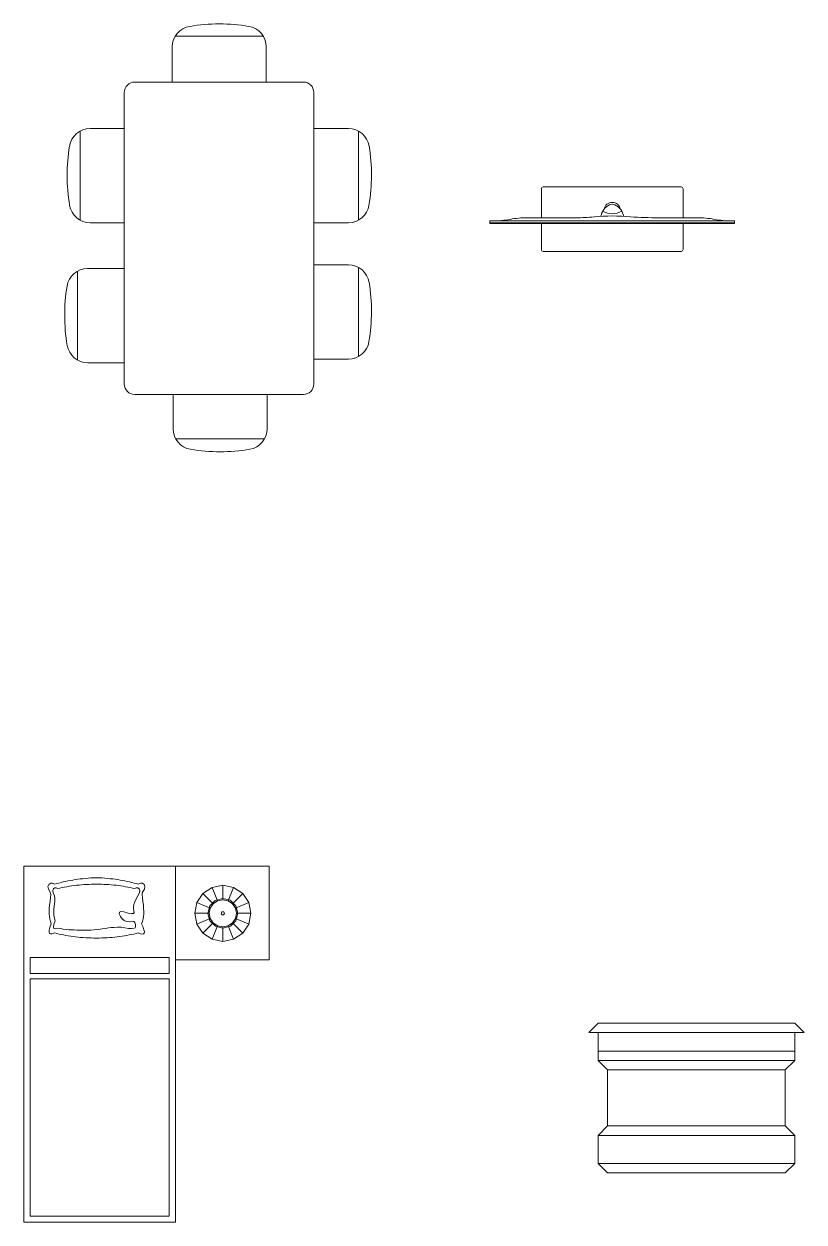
# Model space of a CAD drawing. Header units: centimetres. Extents: x 35234 to 67506, y -7058 to -4021.
# Drawn here: x 52008 to 52424, y -5942 to -5302 of the extents above; entities that cross this region are included whole.
import ezdxf

# ---------------------------------------------------------------- set-up
doc = ezdxf.new("R2010")
doc.units = ezdxf.units.CM
doc.header["$LTSCALE"] = 0.3
doc.layers.add('Blocos', color=242, linetype='Continuous', lineweight=5)

# ---------------------------------------------------------------- blocks, each defined once
blk = doc.blocks.new('mesa_sala_jantar')
at = {"layer": 'Blocos'}
for p, q in [((-23.34, 108.02), (23.59, 108.02)), ((-24.99, 102.2), (-24.99, 83.44)), ((25.23, 83.44), (25.23, 102.2)), ((45.03, 83.44), (-45.03, 83.44)), ((-50.59, 77.88), (-50.59, -77.88)), ((50.59, -77.88), (50.59, 77.88)), ((-68.9, 58.58), (-50.59, 58.58)), ((69.15, 58.58), (50.59, 58.58)), ((-74.24, 57.22), (-74.24, 9.69)), ((74.48, 57.22), (74.48, 9.69)), ((-50.59, 8.28), (-68.83, 8.28)), ((50.59, 8.28), (69.08, 8.28)), ((-75.54, -17.56), (-75.54, -65.1)), ((-70.2, -16.2), (-50.59, -16.2)), ((69.15, -14.25), (50.59, -14.25)), ((74.48, -15.61), (74.48, -63.15)), ((-50.59, -66.5), (-70.13, -66.5)), ((50.59, -64.55), (69.08, -64.55)), ((-45.03, -83.44), (45.03, -83.44)), ((-24.54, -83.44), (-24.54, -101.76)), ((25.68, -101.76), (25.68, -83.44)), ((-23.15, -107.13), (24.3, -107.13))]:
    blk.add_line(p, q, dxfattribs=at)
for centre, radius, start, end in [((-13.87, 102.2), 11.12, 99.37227, 180), ((0.12, 17.45), 97.02, 90, 99.37227), ((0.12, 17.45), 97.02, 80.62773, 90), ((14.11, 102.2), 11.12, 0, 80.62773), ((-45.03, 77.88), 5.56, 90, 180), ((45.03, 77.88), 5.56, 0, 90), ((-68.9, 47.46), 11.12, 90, 170.69364), ((69.15, 47.46), 11.12, 9.30636, 90), ((14.88, 33.73), 96.02, 170.69364, 180.09023), ((-14.63, 33.73), 96.02, 359.90977, 9.30636), ((17.2, 33.74), 98.34, 180.09023, 189.45667), ((-16.96, 33.74), 98.34, 350.54333, 359.90977), ((-68.83, 19.41), 11.12, 189.45667, 270), ((69.08, 19.41), 11.12, 270, 350.54333), ((-70.2, -27.32), 11.12, 90, 170.69364), ((69.15, -25.37), 11.12, 9.30636, 90), ((13.58, -41.05), 96.02, 170.69364, 180.09023), ((-14.63, -39.1), 96.02, 359.90977, 9.30636), ((15.9, -41.05), 98.34, 180.09023, 189.45667), ((-16.96, -39.1), 98.34, 350.54333, 359.90977), ((-70.13, -55.38), 11.12, 189.45667, 270), ((69.08, -53.43), 11.12, 270, 350.54333), ((-45.03, -77.88), 5.56, 180, 270), ((45.03, -77.88), 5.56, 270, 0), ((-13.42, -101.76), 11.12, 180, 260.62773), ((14.56, -101.76), 11.12, 279.37227, 0), ((0.57, -17.01), 97.02, 260.62773, 270), ((0.57, -17.01), 97.02, 270, 279.37227)]:
    blk.add_arc(centre, radius, start, end, dxfattribs=at)
blk = doc.blocks.new('tv_lcd')
at = {"layer": 'Blocos'}
for p, q in [((36.86, 0), (-36.86, 0)), ((-37.86, -1), (-37.86, -16.48)), ((37.86, -16.48), (37.86, -1)), ((-63.74, -18.2), (-65.3, -18.2)), ((-65.3, -18.2), (-65.3, -19.52)), ((-65.3, -19.16), (65.3, -19.16)), ((-63.74, -18.2), (63.74, -18.2)), ((-37.86, -16.48), (-45.31, -16.48)), ((-19.44, -16.48), (-37.86, -16.48)), ((37.86, -16.48), (24.97, -16.48)), ((45.31, -16.48), (37.86, -16.48)), ((65.3, -18.2), (63.74, -18.2)), ((65.3, -19.52), (65.3, -18.2)), ((-65.3, -19.52), (-37.86, -19.52)), ((-37.86, -19.52), (37.86, -19.52)), ((-37.86, -19.52), (-37.86, -33.5)), ((37.86, -33.5), (37.86, -19.52)), ((37.86, -19.52), (65.3, -19.52)), ((-36.86, -34.5), (36.86, -34.5))]:
    blk.add_line(p, q, dxfattribs=at)
for centre, radius, start, end in [((-36.86, -1), 1, 90, 180), ((36.86, -1), 1, 0, 90), ((1.96, -16.92), 8.07, 115, 171.45203), ((0, -12.71), 4.43, 10.62631, 169.37369), ((0, -12.71), 3.43, 65, 115), ((-1.96, -16.92), 8.07, 8.54797, 65), ((-63.74, 31.54), 49.74, 270, 280.67276), ((-45.31, -66.22), 49.74, 90, 100.67276), ((-19.44, 83.52), 100, 270, 275.57884), ((0, -115.53), 100, 84.42116, 95.57884), ((0, -4.85), 9.55, 237.95314, 302.04686), ((24.97, 229.21), 245.69, 266.44167, 270.00063), ((45.31, -66.22), 49.74, 79.32724, 90), ((63.74, 31.54), 49.74, 259.32724, 270), ((-36.86, -33.5), 1, 180, 270), ((36.86, -33.5), 1, 270, 0)]:
    blk.add_arc(centre, radius, start, end, dxfattribs=at)
blk = doc.blocks.new('cama_solteiro')
at = {"layer": 'Blocos'}
for p, q in [((40.45, 0), (-40.45, 0)), ((-40.45, 0), (-40.45, -190)), ((40.45, -190), (40.45, 0)), ((40.45, 0), (90.45, 0)), ((40.45, -50), (40.45, 0)), ((90.45, 0), (90.45, -50)), ((-7.6, -6.46), (-6.17, -6.33)), ((-6.17, -6.33), (-4.72, -6.23)), ((-4.72, -6.23), (-3.24, -6.13)), ((-3.24, -6.13), (-1.74, -6.06)), ((-1.74, -6.06), (-0.24, -6.13)), ((-0.24, -6.13), (1.25, -6.23)), ((1.25, -6.23), (2.71, -6.33)), ((2.71, -6.33), (4.14, -6.46)), ((-27.64, -10.75), (-27.11, -9.62)), ((-27.36, -12.25), (-27.64, -10.75)), ((-26.3, -14.12), (-27.36, -12.25)), ((-27.11, -9.62), (-26.18, -9.02)), ((-26.18, -9.02), (-25.17, -8.99)), ((-25.17, -8.99), (-24.11, -9.56)), ((-24.74, -12), (-25.12, -12.95)), ((-24.03, -11.48), (-24.74, -12)), ((-24.11, -9.56), (-22.98, -9.23)), ((-23.28, -11.45), (-24.03, -11.48)), ((-22.49, -11.93), (-23.28, -11.45)), ((-22.98, -9.23), (-21.82, -8.91)), ((-21.24, -11.64), (-22.49, -11.93)), ((-21.82, -8.91), (-20.64, -8.6)), ((-19.99, -11.36), (-21.24, -11.64)), ((-20.64, -8.6), (-19.44, -8.32)), ((-18.74, -11.11), (-19.99, -11.36)), ((-19.44, -8.32), (-18.21, -8.05)), ((-17.47, -10.88), (-18.74, -11.11)), ((-18.21, -8.05), (-16.96, -7.79)), ((-16.2, -10.66), (-17.47, -10.88)), ((-16.96, -7.79), (-15.7, -7.55)), ((-14.93, -10.47), (-16.2, -10.66)), ((-15.7, -7.55), (-14.4, -7.33)), ((-13.64, -10.29), (-14.93, -10.47)), ((-14.4, -7.33), (-13.09, -7.12)), ((-12.35, -10.14), (-13.64, -10.29)), ((-13.09, -7.12), (-11.75, -6.93)), ((-11.05, -10), (-12.35, -10.14)), ((-11.75, -6.93), (-10.39, -6.76)), ((-9.75, -9.88), (-11.05, -10)), ((-10.39, -6.76), (-9.01, -6.6)), ((-8.43, -9.78), (-9.75, -9.88)), ((-9.01, -6.6), (-7.6, -6.46)), ((-7.11, -9.7), (-8.43, -9.78)), ((-5.78, -9.64), (-7.11, -9.7)), ((-4.45, -9.59), (-5.78, -9.64)), ((-3.1, -9.57), (-4.45, -9.59)), ((-1.74, -9.56), (-3.1, -9.57)), ((-0.4, -9.57), (-1.74, -9.56)), ((0.93, -9.59), (-0.4, -9.57)), ((2.26, -9.64), (0.93, -9.59)), ((3.57, -9.7), (2.26, -9.64)), ((4.88, -9.78), (3.57, -9.7)), ((4.14, -6.46), (5.56, -6.6)), ((6.18, -9.88), (4.88, -9.78)), ((5.56, -6.6), (6.94, -6.76)), ((7.48, -10), (6.18, -9.88)), ((6.94, -6.76), (8.3, -6.93)), ((8.76, -10.14), (7.48, -10)), ((8.3, -6.93), (9.64, -7.12)), ((10.04, -10.29), (8.76, -10.14)), ((9.64, -7.12), (10.95, -7.33)), ((11.3, -10.47), (10.04, -10.29)), ((10.95, -7.33), (12.24, -7.55)), ((12.56, -10.66), (11.3, -10.47)), ((12.24, -7.55), (13.5, -7.79)), ((13.82, -10.88), (12.56, -10.66)), ((13.5, -7.79), (14.74, -8.05)), ((15.06, -11.11), (13.82, -10.88)), ((14.74, -8.05), (15.95, -8.32)), ((16.3, -11.36), (15.06, -11.11)), ((15.95, -8.32), (17.14, -8.6)), ((17.53, -11.64), (16.3, -11.36)), ((17.14, -8.6), (18.31, -8.91)), ((18.75, -11.93), (17.53, -11.64)), ((18.31, -8.91), (19.45, -9.23)), ((19.55, -11.45), (18.75, -11.93)), ((19.45, -9.23), (20.56, -9.56)), ((20.32, -11.48), (19.55, -11.45)), ((21, -12), (20.32, -11.48)), ((20.56, -9.56), (21.8, -8.99)), ((21.39, -12.95), (21, -12)), ((21.8, -8.99), (22.88, -9.02)), ((23.85, -12.25), (22.75, -14.12)), ((22.88, -9.02), (23.75, -9.62)), ((23.75, -9.62), (24.18, -10.75)), ((24.18, -10.75), (23.85, -12.25)), ((-26.74, -20.99), (-26.42, -18.6)), ((-26.42, -18.6), (-26.24, -16.67)), ((-26.19, -15.18), (-26.3, -14.12)), ((-26.24, -16.67), (-26.19, -15.18)), ((-25.12, -12.95), (-24.9, -14.2)), ((-24.9, -14.2), (-24.11, -15.74)), ((-24.05, -18.76), (-24.36, -21.24)), ((-24.11, -15.74), (-23.97, -16.93)), ((-23.97, -16.93), (-24.05, -18.76)), ((18.21, -20.42), (18.68, -19.01)), ((18.68, -19.01), (19.4, -17.45)), ((19.4, -17.45), (20.37, -15.74)), ((20.37, -15.74), (21.19, -14.2)), ((21.19, -14.2), (21.39, -12.95)), ((22.75, -14.12), (22.71, -15.18)), ((22.71, -15.18), (22.79, -16.67)), ((22.79, -16.67), (22.99, -18.6)), ((22.99, -18.6), (23.31, -20.99)), ((-27.02, -23.93), (-26.93, -22.48)), ((-27.01, -25.36), (-27.02, -23.93)), ((-26.89, -26.76), (-27.01, -25.36)), ((-26.93, -22.48), (-26.74, -20.99)), ((-24.55, -22.91), (-24.58, -24.53)), ((-24.58, -24.53), (-24.46, -26.1)), ((-24.36, -21.24), (-24.55, -22.91)), ((10.46, -25.37), (10.52, -24.45)), ((11.13, -26.87), (10.46, -25.37)), ((10.52, -24.45), (11.33, -24.11)), ((11.33, -24.11), (12.88, -24.37)), ((12.88, -24.37), (15.19, -25)), ((15.19, -25), (16.89, -25.24)), ((16.89, -25.24), (17.97, -25.11)), ((17.97, -25.11), (18.42, -24.61)), ((17.98, -21.68), (18.21, -20.42)), ((17.99, -22.79), (17.98, -21.68)), ((18.25, -23.74), (17.99, -22.79)), ((18.42, -24.61), (18.25, -23.74)), ((23.31, -20.99), (23.47, -22.48)), ((23.5, -25.36), (23.37, -26.76)), ((23.47, -22.48), (23.54, -23.93)), ((23.54, -23.93), (23.5, -25.36)), ((-26.68, -28.13), (-26.89, -26.76)), ((-26.35, -29.48), (-26.68, -28.13)), ((-26.6, -32.64), (-25.92, -30.8)), ((-25.92, -30.8), (-26.35, -29.48)), ((-24.5, -31.04), (-24.76, -32.38)), ((-23.74, -29.12), (-24.5, -31.04)), ((-24.46, -26.1), (-24.18, -27.63)), ((-24.18, -27.63), (-23.74, -29.12)), ((12.06, -28.1), (11.13, -26.87)), ((13.13, -28.97), (12.06, -28.1)), ((14.35, -29.45), (13.13, -28.97)), ((15.72, -29.56), (14.35, -29.45)), ((17.25, -29.3), (15.72, -29.56)), ((18.21, -29.42), (17.25, -29.3)), ((18.83, -30.02), (18.21, -29.42)), ((19.12, -31.05), (18.83, -30.02)), ((19.1, -32.14), (19.12, -31.05)), ((22.8, -29.48), (22.37, -30.8)), ((22.37, -30.8), (23.15, -32.47)), ((23.14, -28.13), (22.8, -29.48)), ((23.37, -26.76), (23.14, -28.13)), ((-27.03, -35.16), (-26.97, -34.09)), ((-26.77, -35.83), (-27.03, -35.16)), ((-26.97, -34.09), (-26.6, -32.64)), ((-26.2, -36.12), (-26.77, -35.83)), ((-25.32, -36.03), (-26.2, -36.12)), ((-24.11, -35.55), (-25.32, -36.03)), ((-24.76, -32.38), (-24.52, -33.15)), ((-24.52, -33.15), (-23.76, -33.35)), ((-22.94, -35.86), (-24.11, -35.55)), ((-23.76, -33.35), (-22.49, -32.99)), ((-21.74, -36.15), (-22.94, -35.86)), ((-22.49, -32.99), (-20.97, -33.28)), ((-20.53, -36.43), (-21.74, -36.15)), ((-20.97, -33.28), (-19.47, -33.51)), ((-19.3, -36.68), (-20.53, -36.43)), ((-19.47, -33.51), (-17.99, -33.7)), ((-18.06, -36.92), (-19.3, -36.68)), ((-16.79, -37.14), (-18.06, -36.92)), ((-17.99, -33.7), (-16.53, -33.84)), ((-15.51, -37.34), (-16.79, -37.14)), ((-16.53, -33.84), (-15.09, -33.94)), ((-14.22, -37.52), (-15.51, -37.34)), ((-15.09, -33.94), (-13.68, -33.99)), ((-12.9, -37.68), (-14.22, -37.52)), ((-13.68, -33.99), (-12.26, -34.01)), ((-11.57, -37.83), (-12.9, -37.68)), ((-12.26, -34.01), (-10.8, -34.03)), ((-10.22, -37.95), (-11.57, -37.83)), ((-10.8, -34.03), (-9.32, -34.04)), ((-8.85, -38.06), (-10.22, -37.95)), ((-9.32, -34.04), (-7.81, -34.05)), ((-7.47, -38.14), (-8.85, -38.06)), ((-7.81, -34.05), (-6.26, -34.05)), ((-6.06, -38.21), (-7.47, -38.14)), ((-6.26, -34.05), (-4.68, -34.05)), ((-4.64, -38.26), (-6.06, -38.21)), ((-4.68, -34.05), (-2.89, -33.99)), ((-3.2, -38.29), (-4.64, -38.26)), ((-1.74, -38.3), (-3.2, -38.29)), ((-2.89, -33.99), (-0.89, -33.78)), ((-0.3, -38.29), (-1.74, -38.3)), ((-0.89, -33.78), (1.32, -33.43)), ((1.13, -38.26), (-0.3, -38.29)), ((2.55, -38.21), (1.13, -38.26)), ((1.32, -33.43), (3.01, -33.13)), ((3.94, -38.14), (2.55, -38.21)), ((3.01, -33.13), (4.63, -32.9)), ((5.32, -38.06), (3.94, -38.14)), ((4.63, -32.9), (6.15, -32.73)), ((6.68, -37.95), (5.32, -38.06)), ((6.15, -32.73), (7.56, -32.61)), ((8.03, -37.83), (6.68, -37.95)), ((7.56, -32.61), (9.42, -32.47)), ((9.36, -37.68), (8.03, -37.83)), ((10.67, -37.52), (9.36, -37.68)), ((9.42, -32.47), (11.37, -32.55)), ((11.97, -37.34), (10.67, -37.52)), ((11.37, -32.55), (13.44, -32.86)), ((13.24, -37.14), (11.97, -37.34)), ((14.51, -36.92), (13.24, -37.14)), ((13.44, -32.86), (15.36, -33.17)), ((15.75, -36.68), (14.51, -36.92)), ((15.36, -33.17), (17, -33.22)), ((16.98, -36.43), (15.75, -36.68)), ((18.19, -36.15), (16.98, -36.43)), ((17, -33.22), (18.37, -32.99)), ((19.38, -35.86), (18.19, -36.15)), ((18.37, -32.99), (18.86, -32.78)), ((18.86, -32.78), (19.1, -32.14)), ((20.56, -35.55), (19.38, -35.86)), ((21.8, -36.03), (20.56, -35.55)), ((22.74, -36.21), (21.8, -36.03)), ((23.4, -36.07), (22.74, -36.21)), ((23.15, -32.47), (23.64, -33.84)), ((23.76, -35.64), (23.4, -36.07)), ((23.64, -33.84), (23.84, -34.89)), ((23.84, -34.89), (23.76, -35.64)), ((-37.14, -48.73), (37.14, -48.73)), ((-37.14, -57.17), (-37.14, -48.73)), ((37.14, -48.73), (37.14, -57.17)), ((90.45, -50), (40.45, -50)), ((37.14, -57.17), (-37.14, -57.17)), ((-37.14, -60.04), (37.14, -60.04)), ((-37.14, -186.94), (-37.14, -60.04)), ((37.14, -60.04), (37.14, -186.94)), ((-40.45, -190), (40.45, -190)), ((37.14, -186.94), (-37.14, -186.94))]:
    blk.add_line(p, q, dxfattribs=at)
for points in [[(62.96, -18.4, 32.49), (59.99, -11.24, 18), (55.13, -14.5, 18), (60.6, -19.97, 32.49)], [(60.6, -19.97, 32.49), (55.13, -14.5, 18), (59.99, -11.24, 18), (62.96, -18.4, 32.49)], [(65.73, -17.84, 32.49), (65.73, -10.1, 18), (59.99, -11.24, 18), (62.96, -18.4, 32.49)], [(62.96, -18.4, 32.49), (59.99, -11.24, 18), (65.73, -10.1, 18), (65.73, -17.84, 32.49)], [(68.51, -18.4, 32.49), (71.47, -11.24, 18), (65.73, -10.1, 18), (65.73, -17.84, 32.49)], [(65.73, -17.84, 32.49), (65.73, -10.1, 18), (71.47, -11.24, 18), (68.51, -18.4, 32.49)], [(70.87, -19.97, 32.49), (76.34, -14.5, 18), (71.47, -11.24, 18), (68.51, -18.4, 32.49)], [(68.51, -18.4, 32.49), (71.47, -11.24, 18), (76.34, -14.5, 18), (70.87, -19.97, 32.49)], [(60.6, -19.97, 32.49), (55.13, -14.5, 18), (51.88, -19.36, 18), (59.03, -22.32, 32.49)], [(59.03, -22.32, 32.49), (51.88, -19.36, 18), (55.13, -14.5, 18), (60.6, -19.97, 32.49)], [(58.79, -21.13), (61.7, -18.19), (61.7, -18.19, 3), (58.79, -21.13, 3)], [(61.7, -18.19), (65.69, -17.1), (65.69, -17.1, 3), (61.7, -18.19, 3)], [(65.69, -17.1), (69.69, -18.15), (69.69, -18.15, 3), (65.69, -17.1, 3)], [(69.69, -18.15), (72.63, -21.06), (72.63, -21.06, 3), (69.69, -18.15, 3)], [(72.44, -22.32, 32.49), (79.59, -19.36, 18), (76.34, -14.5, 18), (70.87, -19.97, 32.49)], [(70.87, -19.97, 32.49), (76.34, -14.5, 18), (79.59, -19.36, 18), (72.44, -22.32, 32.49)], [(59.03, -22.32, 32.49), (51.88, -19.36, 18), (50.73, -25.1, 18), (58.47, -25.1, 32.49)], [(58.47, -25.1, 32.49), (50.73, -25.1, 18), (51.88, -19.36, 18), (59.03, -22.32, 32.49)], [(58.47, -25.1, 32.49), (50.73, -25.1, 18), (51.88, -30.84, 18), (59.03, -27.88, 32.49)], [(59.03, -27.88, 32.49), (51.88, -30.84, 18), (50.73, -25.1, 18), (58.47, -25.1, 32.49)], [(57.73, -25.12), (58.79, -21.13), (58.79, -21.13, 3), (57.73, -25.12, 3)], [(58.81, -29.11), (57.73, -25.12), (57.73, -25.12, 3), (58.81, -29.11, 3)], [(64.78, -25.41, 3), (65.14, -24.3, 3), (65.14, -24.3, 20), (64.78, -25.41, 20)], [(65.74, -26.1, 3), (64.78, -25.41, 3), (64.78, -25.41, 20), (65.74, -26.1, 20)], [(65.14, -24.3, 3), (66.32, -24.29, 3), (66.32, -24.29, 20), (65.14, -24.3, 20)], [(66.69, -25.4, 3), (65.74, -26.1, 3), (65.74, -26.1, 20), (66.69, -25.4, 20)], [(66.32, -24.29, 3), (66.69, -25.4, 3), (66.69, -25.4, 20), (66.32, -24.29, 20)], [(72.99, -25.1, 32.49), (80.73, -25.1, 18), (79.59, -19.36, 18), (72.44, -22.32, 32.49)], [(72.44, -22.32, 32.49), (79.59, -19.36, 18), (80.73, -25.1, 18), (72.99, -25.1, 32.49)], [(72.44, -27.88, 32.49), (79.59, -30.84, 18), (80.73, -25.1, 18), (72.99, -25.1, 32.49)], [(72.99, -25.1, 32.49), (80.73, -25.1, 18), (79.59, -30.84, 18), (72.44, -27.88, 32.49)], [(72.63, -21.06), (73.73, -25.04), (73.73, -25.04, 3), (72.63, -21.06, 3)], [(73.73, -25.04), (72.69, -29.04), (72.69, -29.04, 3), (73.73, -25.04, 3)], [(59.03, -27.88, 32.49), (51.88, -30.84, 18), (55.13, -35.71, 18), (60.6, -30.24, 32.49)], [(60.6, -30.24, 32.49), (55.13, -35.71, 18), (51.88, -30.84, 18), (59.03, -27.88, 32.49)], [(60.6, -30.24, 32.49), (55.13, -35.71, 18), (59.99, -38.96, 18), (62.96, -31.81, 32.49)], [(62.96, -31.81, 32.49), (59.99, -38.96, 18), (55.13, -35.71, 18), (60.6, -30.24, 32.49)], [(61.74, -32.03), (58.81, -29.11), (58.81, -29.11, 3), (61.74, -32.03, 3)], [(62.96, -31.81, 32.49), (59.99, -38.96, 18), (65.73, -40.1, 18), (65.73, -32.36, 32.49)], [(65.73, -32.36, 32.49), (65.73, -40.1, 18), (59.99, -38.96, 18), (62.96, -31.81, 32.49)], [(65.73, -32.36, 32.49), (65.73, -40.1, 18), (71.47, -38.96, 18), (68.51, -31.81, 32.49)], [(68.51, -31.81, 32.49), (71.47, -38.96, 18), (65.73, -40.1, 18), (65.73, -32.36, 32.49)], [(69.8, -31.99), (65.81, -33.1), (65.81, -33.1, 3), (69.8, -31.99, 3)], [(68.51, -31.81, 32.49), (71.47, -38.96, 18), (76.34, -35.71, 18), (70.87, -30.24, 32.49)], [(70.87, -30.24, 32.49), (76.34, -35.71, 18), (71.47, -38.96, 18), (68.51, -31.81, 32.49)], [(72.69, -29.04), (69.8, -31.99), (69.8, -31.99, 3), (72.69, -29.04, 3)], [(70.87, -30.24, 32.49), (76.34, -35.71, 18), (79.59, -30.84, 18), (72.44, -27.88, 32.49)], [(72.44, -27.88, 32.49), (79.59, -30.84, 18), (76.34, -35.71, 18), (70.87, -30.24, 32.49)], [(65.81, -33.1), (61.74, -32.03), (61.74, -32.03, 3), (65.81, -33.1, 3)]]:
    blk.add_3dface(points, dxfattribs=at)
for points, invisible_edges in [([(61.74, -32.03, 3), (58.79, -21.13, 3), (61.7, -18.19, 3)], 13), ([(61.74, -32.03, 3), (61.7, -18.19, 3), (65.69, -17.1, 3)], 13), ([(61.74, -32.03, 3), (65.69, -17.1, 3), (69.69, -18.15, 3)], 13), ([(61.74, -32.03, 3), (69.69, -18.15, 3), (72.63, -21.06, 3)], 13), ([(61.74, -32.03, 3), (57.73, -25.12, 3), (58.79, -21.13, 3)], 13), ([(61.74, -32.03, 3), (58.81, -29.11, 3), (57.73, -25.12, 3)], 12), ([(69.8, -31.99, 3), (72.63, -21.06, 3), (73.73, -25.04, 3), (72.69, -29.04, 3)], 1), ([(61.74, -32.03, 3), (69.8, -31.99, 3), (65.81, -33.1, 3)], 1)]:
    blk.add_3dface(points, dxfattribs=dict(at, invisible_edges=invisible_edges))
blk = doc.blocks.new('caixa_dágua750lts')
at = {"layer": 'Blocos'}
for p, q in [((-52.5, 80), (-57.5, 75)), ((52.5, 80), (-52.5, 80)), ((57.5, 75), (52.5, 80)), ((-57.5, 75), (57.5, 75)), ((52.5, 75), (-52.5, 75)), ((-52.5, 75), (-52.5, 60)), ((52.5, 60), (52.5, 75)), ((-52.5, 65), (52.5, 65)), ((-52.5, 60), (-47.5, 55)), ((-52.5, 60), (52.5, 60)), ((47.5, 55), (52.5, 60)), ((-47.5, 55), (-47.5, 25)), ((-47.5, 55), (47.5, 55)), ((47.5, 25), (47.5, 55)), ((-47.5, 25), (-52.5, 20)), ((-52.5, 20), (-52.5, 5)), ((-52.5, 20), (52.5, 20)), ((-47.5, 25), (47.5, 25)), ((52.5, 20), (47.5, 25)), ((52.5, 5), (52.5, 20)), ((-52.5, 5), (52.5, 5)), ((-52.5, 5), (-47.5, 0)), ((-47.5, 0), (47.5, 0)), ((47.5, 0), (52.5, 5))]:
    blk.add_line(p, q, dxfattribs=at)

msp = doc.modelspace()

# ---------------------------------------------------------------- block references
at = {"layer": 'Blocos'}
for name, p in [('mesa_sala_jantar', (52112.094, -5416.569)), ('tv_lcd', (52322.045, -5389.122)), ('cama_solteiro', (52048.365, -5752.046)), ('caixa_dágua750lts', (52366.961, -5915.739))]:
    msp.add_blockref(name, p, dxfattribs=at)

doc.saveas('drawing.dxf')
